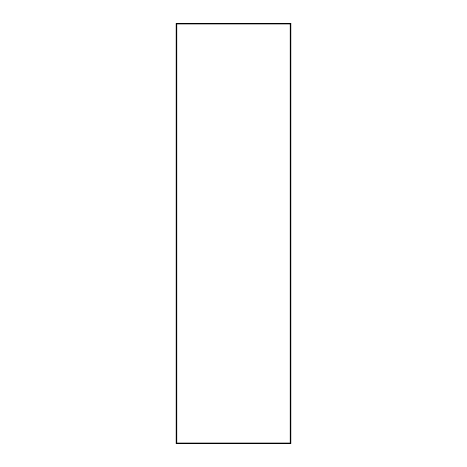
<?xml version="1.0" encoding="UTF-8"?>
<svg xmlns="http://www.w3.org/2000/svg" width="467" height="467" viewBox="0 0 467 467"><rect width="100%" height="100%" fill="white"/><g stroke="black" fill="none" stroke-linecap="round" stroke-linejoin="round"><path stroke-width="0.7" d="M290.813 23.35L176.187 23.35L176.187 443.65L290.813 443.65L290.813 23.35M290.24 23.922L176.76 23.922L176.76 443.078L290.24 443.078L290.24 23.922"/></g></svg>
